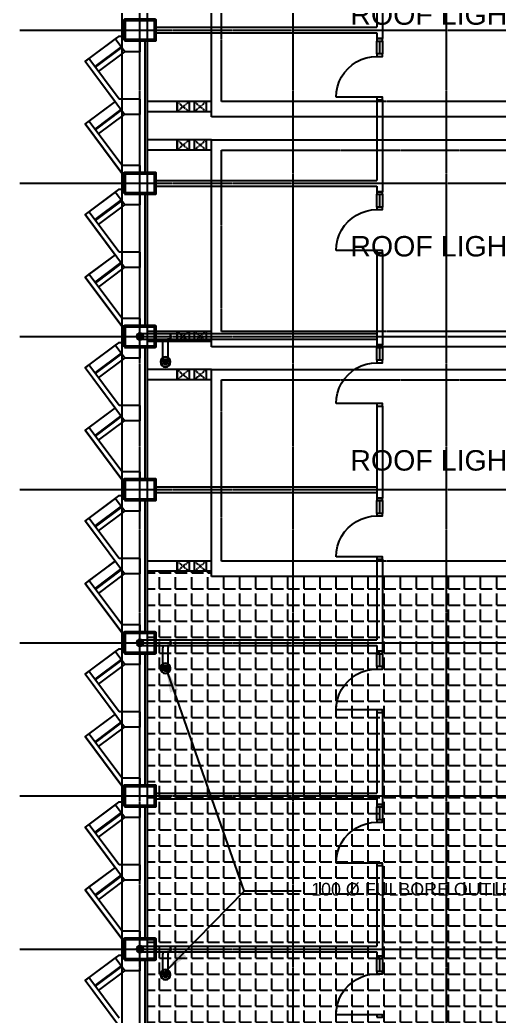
# Model space of a CAD drawing. Header units: millimetres. Extents: x -49883 to 118742, y -18440 to 67826.
# Drawn here: x -49883 to -40501, y 5465 to 24976 of the extents above; entities that cross this region are included whole.
import ezdxf

# ---------------------------------------------------------------- set-up
doc = ezdxf.new("R2010")
doc.units = ezdxf.units.MM
for name, pattern in [('PCENTRE', [50.8, 31.75, -6.35, 6.35, -6.35]), ('PCENTRE2', [28.575, 19.05, -3.175, 3.175, -3.175]), ('PDASHED', [19.05, 12.7, -6.35])]:
    doc.linetypes.add(name, pattern=pattern)
for name, color, linetype in [('Boundaries_and_building_grids', 140, 'PCENTRE2'), ('Fourth Floor - Hatch', 1, 'Continuous'), ('Fourth Floor - Roofs', 2, 'Continuous'), ('Fourth Floor - Structural Members', 5, 'Continuous'), ('Fourth Floor - Text and Leaders', 1, 'Continuous'), ('Third Floor - Curtain Walls', 1, 'Continuous'), ('Third Floor - Doors Windows and Openings', 1, 'Continuous'), ('Third Floor - Structural Members', 5, 'Continuous'), ('Third Floor - Walls', 3, 'Continuous')]:
    doc.layers.add(name, color=color, linetype=linetype)
doc.styles.add('Arial1', font='arial.ttf')
doc.dimstyles.new('ISO-25', dxfattribs={"dimtxt": 2.5, "dimasz": 2.5, "dimexe": 1.25, "dimexo": 0.625, "dimtad": 1, "dimtxsty": 'Standard', "dimcen": 2.5, "dimadec": 0, "dimazin": 0, "dimtfac": 1, "dimtmove": 0, "dimatfit": 3, "dimfxl": 1, "dimarcsym": 0})

# ---------------------------------------------------------------- blocks, each defined once
blk = doc.blocks.new('OffSetFullbore')
at = {"layer": 'Fourth Floor - Roofs', "linetype": 'Continuous'}
h = blk.add_hatch(dxfattribs=at)
h.set_pattern_fill('lines', color=256, scale=6.25, style=0)
h.set_pattern_definition([(0, (-14818.7696, 134.024), (0, 6.25), [])])
h.paths.add_polyline_path([(-550, -500, -1), (-450, -500, -1)])
at = {"layer": 'Fourth Floor - Roofs', "linetype": 'Continuous', "lineweight": -3}
for p, q in [((-600, 50), (0, 50)), ((-600, 50), (-600, -50)), ((-590, 50), (-590, -50)), ((-600, -50), (-541, -50)), ((-550, -500), (-550, -100)), ((-450, -500), (-450, -100)), ((0, -50), (-400, -50))]:
    blk.add_line(p, q, dxfattribs=at)
at = {"layer": 'Fourth Floor - Roofs', "linetype": 'Continuous'}
for radius in [100, 93.8, 50, 50]:
    blk.add_circle((-500, -500), radius, dxfattribs=at)
at = {"layer": 'Fourth Floor - Roofs', "linetype": 'Continuous', "lineweight": -3}
for centre, radius, start, end in [((0, 0), 50, 270, 90), ((-400, -100), 150, 160.5288, 180), ((-400, -100), 50, 90, 180)]:
    blk.add_arc(centre, radius, start, end, dxfattribs=at)
blk = doc.blocks.new('Roof Light')
at = {"layer": 'Fourth Floor - Roofs', "color": 1, "linetype": 'Continuous', "lineweight": -3}
for p, q in [((-10450, 3850), (-11700, 3850)), ((-11125, 3850), (-11125, 3650)), ((-10450, 3850), (-1250, 3850)), ((-10450, -200), (-10450, 3850)), ((-1250, 3850), (-1250, -200)), ((-1250, 3850), (0, 3850)), ((-575, 3850), (-575, 3650)), ((-10450, 3650), (-11700, 3650)), ((-1250, 3650), (0, 3650)), ((-10450, 100), (-11700, 100)), ((-11125, 100), (-11125, -100)), ((-1250, 100), (0, 100)), ((-575, 100), (-575, -100)), ((-10450, -100), (-11700, -100)), ((-1250, -100), (0, -100)), ((-1250, -200), (-10450, -200))]:
    blk.add_line(p, q, dxfattribs=at)
at = {"layer": 'Fourth Floor - Roofs', "color": 1, "linetype": 'PDASHED', "lineweight": -3}
for p, q in [((-11120, 3850), (-11120, 3650)), ((-10885, 3850), (-11120, 3650)), ((-11120, 3850), (-10885, 3650)), ((-10885, 3850), (-10885, 3650)), ((-10550, 3850), (-10785, 3650)), ((-10785, 3850), (-10785, 3650)), ((-10785, 3850), (-10550, 3650)), ((-10550, 3850), (-10550, 3650)), ((-1150, 3850), (-915, 3650)), ((-1150, 3850), (-1150, 3650)), ((-915, 3850), (-1150, 3650)), ((-915, 3850), (-915, 3650)), ((-580, 3850), (-815, 3650)), ((-815, 3850), (-580, 3650)), ((-815, 3850), (-815, 3650)), ((-580, 3850), (-580, 3650)), ((-11120, 100), (-11120, -100)), ((-10885, 100), (-11120, -100)), ((-11120, 100), (-10885, -100)), ((-10885, 100), (-10885, -100)), ((-10550, 100), (-10785, -100)), ((-10785, 100), (-10785, -100)), ((-10785, 100), (-10550, -100)), ((-10550, 100), (-10550, -100)), ((-915, 100), (-1150, -100)), ((-1150, 100), (-1150, -100)), ((-1150, 100), (-915, -100)), ((-915, 100), (-915, -100)), ((-815, 100), (-815, -100)), ((-815, 100), (-580, -100)), ((-580, 100), (-815, -100)), ((-580, 100), (-580, -100))]:
    blk.add_line(p, q, dxfattribs=at)
at = {"layer": 'Fourth Floor - Roofs', "color": 1, "linetype": 'PCENTRE', "lineweight": -3}
for p, q in [((-10250, 100), (-10250, 3650)), ((-10250, 3650), (-1450, 3650)), ((-1450, 3650), (-1450, 100)), ((-1450, 100), (-10250, 100))]:
    blk.add_line(p, q, dxfattribs=at)

msp = doc.modelspace()

# ---------------------------------------------------------------- hatches: boundary and pattern name
at = {"layer": 'Fourth Floor - Hatch', "linetype": 'Continuous'}
h = msp.add_hatch(dxfattribs=at)
h.set_pattern_fill('ANGLE', color=8, scale=45, style=0)
h.set_pattern_definition([(0, (0, 0), (0, 314.325), [228.6, -85.725]), (90, (0, 0), (-314.325, 2e-14), [228.6, -85.725])])
h.paths.add_polyline_path([(-47383, 14176), (-46133, 14176), (-46133, 14076), (-36933, 14076), (-36933, 14176), (-35683, 14176), (-35683, 12526), (-35293, 12526), (-35293, 8526), (-35683, 8526), (-35683, -3624), (-47383, -3624)])

# ---------------------------------------------------------------- linework, layer by layer
at = {"layer": 'Boundaries_and_building_grids', "color": 140, "linetype": 'PCENTRE', "lineweight": -3}
for p, q in [((-47533, -6274), (-47533, 67826)), ((-44533, -6274), (-44533, 67826)), ((-41533, -6274), (-41533, 67826)), ((-49883, 24776), (47817, 24776)), ((-49883, 21776), (47817, 21776)), ((-49883, 18776), (47817, 18776)), ((-49883, 15776), (47817, 15776)), ((-49883, 12776), (47817, 12776)), ((-49883, 9776), (47817, 9776)), ((-49883, 6776), (-33033, 6776))]:
    msp.add_line(p, q, dxfattribs=at)
at = {"layer": 'Fourth Floor - Roofs', "color": 3, "linetype": 'Continuous'}
msp.add_line((-47883, -4124, 13800), (-47883, 65676, 13800), dxfattribs=at)
at = {"layer": 'Fourth Floor - Roofs', "color": 3, "linetype": 'Continuous', "lineweight": -3}
msp.add_line((-47383, -3624, 13800), (-47383, 65176, 13800), dxfattribs=at)
at = {"layer": 'Fourth Floor - Roofs', "color": 1, "linetype": 'Continuous', "lineweight": -3, "elevation": 13800}
for points in [[(-47833, 24976), (-47833, 24653), (-47952, 24653), (-48604, 24167), (-48017, 23381), (-48608, 22939), (-47888, 21976), (-47833, 21976), (-47833, 21653), (-47952, 21653), (-48604, 21167), (-48021, 20378), (-48608, 19939), (-47888, 18976), (-47833, 18976), (-47833, 18653), (-47952, 18653), (-48604, 18167), (-48021, 17378), (-48608, 16939), (-47888, 15976), (-47833, 15976)], [(-47833, 15653), (-47952, 15653), (-48604, 15167), (-48017, 14381), (-48608, 13939), (-47888, 12976), (-47833, 12976), (-47833, 12653), (-47952, 12653), (-48604, 12167), (-48017, 11381), (-48608, 10939), (-47888, 9976), (-47833, 9976), (-47833, 9653), (-47952, 9653), (-48604, 9167), (-48021, 8378), (-48608, 7939), (-47888, 6976), (-47833, 6976), (-47833, 6653), (-47952, 6653), (-48604, 6167), (-48021, 5378)]]:
    msp.add_lwpolyline(points, dxfattribs=at)
at = {"layer": 'Fourth Floor - Structural Members', "color": 8, "linetype": 'Continuous', "lineweight": 50, "elevation": 13800}
for points in [[(-47833, 24576), (-47833, 24976), (-47233, 24976), (-47233, 24576), (-47833, 24576)], [(-47833, 21576), (-47833, 21976), (-47233, 21976), (-47233, 21576), (-47833, 21576)], [(-47833, 18576), (-47833, 18976), (-47233, 18976), (-47233, 18576), (-47833, 18576)], [(-47833, 15576), (-47833, 15976), (-47233, 15976), (-47233, 15576), (-47833, 15576)], [(-47833, 12576), (-47833, 12976), (-47233, 12976), (-47233, 12576), (-47833, 12576)], [(-47833, 9576), (-47833, 9976), (-47233, 9976), (-47233, 9576), (-47833, 9576)], [(-47833, 6576), (-47833, 6976), (-47233, 6976), (-47233, 6576), (-47833, 6576)]]:
    msp.add_lwpolyline(points, dxfattribs=at)
at = {"layer": 'Fourth Floor - Structural Members', "color": 8, "linetype": 'Continuous', "lineweight": 50}
for centre in [(-47533, 18776, 13800), (-47533, 12776, 13800), (-47533, 6776, 13800)]:
    msp.add_circle(centre, 50, dxfattribs=at)
at = {"layer": 'Third Floor - Curtain Walls', "color": 3, "linetype": 'Continuous'}
for p, q in [((-47952, 24653, 10350), (-48017, 24605, 10350)), ((-47828, 24353, 10350), (-48017, 24605, 10350)), ((-47833, 24653, 10350), (-47952, 24653, 10350)), ((-47533, 24576, 10350), (-47533, 24353, 10350)), ((-48533, 24219, 10350), (-48608, 24163, 10350)), ((-47939, 23426, 10350), (-48533, 24219, 10350)), ((-47533, 24353, 10350), (-47828, 24353, 10350)), ((-47833, 23126, 10350), (-48608, 24163, 10350)), ((-47533, 23426, 10350), (-47939, 23426, 10350)), ((-47533, 23426, 10350), (-47533, 23126, 10350)), ((-47533, 23126, 10350), (-47833, 23126, 10350)), ((-48533, 22995, 10350), (-48608, 22939, 10350)), ((-47888, 21976, 10350), (-48608, 22939, 10350)), ((-47883, 22126, 10350), (-48533, 22995, 10350)), ((-47533, 22126, 10350), (-47883, 22126, 10350)), ((-47533, 22126, 10350), (-47533, 21976, 10350)), ((-47433, 21976, 10350), (-47888, 21976, 10350)), ((-47952, 21653, 10350), (-48017, 21605, 10350)), ((-47828, 21353, 10350), (-48017, 21605, 10350)), ((-47833, 21653, 10350), (-47952, 21653, 10350)), ((-47533, 21576, 10350), (-47533, 21353, 10350)), ((-47533, 21353, 10350), (-47828, 21353, 10350)), ((-48533, 21219, 10350), (-48608, 21163, 10350)), ((-47833, 20126, 10350), (-48608, 21163, 10350)), ((-47939, 20426, 10350), (-48533, 21219, 10350)), ((-47533, 20426, 10350), (-47939, 20426, 10350)), ((-47533, 20426, 10350), (-47533, 20126, 10350)), ((-47533, 20126, 10350), (-47833, 20126, 10350)), ((-48533, 19995, 10350), (-48608, 19939, 10350)), ((-47888, 18976, 10350), (-48608, 19939, 10350)), ((-47883, 19126, 10350), (-48533, 19995, 10350)), ((-47533, 19126, 10350), (-47883, 19126, 10350)), ((-47533, 19126, 10350), (-47533, 18976, 10350)), ((-47433, 18976, 10350), (-47888, 18976, 10350)), ((-47952, 18653, 10350), (-48017, 18605, 10350)), ((-47828, 18353, 10350), (-48017, 18605, 10350)), ((-47833, 18653, 10350), (-47952, 18653, 10350)), ((-47533, 18576, 10350), (-47533, 18353, 10350)), ((-47533, 18353, 10350), (-47828, 18353, 10350)), ((-48533, 18219, 10350), (-48608, 18163, 10350)), ((-47833, 17126, 10350), (-48608, 18163, 10350)), ((-47939, 17426, 10350), (-48533, 18219, 10350)), ((-47533, 17426, 10350), (-47939, 17426, 10350)), ((-47533, 17426, 10350), (-47533, 17126, 10350)), ((-48533, 16995, 10350), (-48608, 16939, 10350)), ((-47883, 16126, 10350), (-48533, 16995, 10350)), ((-47533, 17126, 10350), (-47833, 17126, 10350)), ((-47888, 15976, 10350), (-48608, 16939, 10350)), ((-47533, 16126, 10350), (-47883, 16126, 10350)), ((-47533, 16126, 10350), (-47533, 15976, 10350)), ((-47433, 15976, 10350), (-47888, 15976, 10350)), ((-47952, 15653, 10350), (-48017, 15605, 10350)), ((-47833, 15653, 10350), (-47952, 15653, 10350)), ((-47828, 15353, 10350), (-48017, 15605, 10350)), ((-47533, 15576, 10350), (-47533, 15353, 10350)), ((-48533, 15219, 10350), (-48608, 15163, 10350)), ((-47939, 14426, 10350), (-48533, 15219, 10350)), ((-47533, 15353, 10350), (-47828, 15353, 10350)), ((-47833, 14126, 10350), (-48608, 15163, 10350)), ((-47533, 14426, 10350), (-47939, 14426, 10350)), ((-47533, 14426, 10350), (-47533, 14126, 10350)), ((-47533, 14126, 10350), (-47833, 14126, 10350)), ((-48533, 13995, 10350), (-48608, 13939, 10350)), ((-47888, 12976, 10350), (-48608, 13939, 10350)), ((-47883, 13126, 10350), (-48533, 13995, 10350)), ((-47533, 13126, 10350), (-47883, 13126, 10350)), ((-47533, 13126, 10350), (-47533, 12976, 10350)), ((-47433, 12976, 10350), (-47888, 12976, 10350)), ((-47952, 12653, 10350), (-48017, 12605, 10350)), ((-47828, 12353, 10350), (-48017, 12605, 10350)), ((-47833, 12653, 10350), (-47952, 12653, 10350)), ((-47533, 12576, 10350), (-47533, 12353, 10350)), ((-47533, 12353, 10350), (-47828, 12353, 10350)), ((-48533, 12219, 10350), (-48608, 12163, 10350)), ((-47833, 11126, 10350), (-48608, 12163, 10350)), ((-47939, 11426, 10350), (-48533, 12219, 10350)), ((-47533, 11426, 10350), (-47939, 11426, 10350)), ((-47533, 11426, 10350), (-47533, 11126, 10350)), ((-47533, 11126, 10350), (-47833, 11126, 10350)), ((-48533, 10995, 10350), (-48608, 10939, 10350)), ((-47888, 9976, 10350), (-48608, 10939, 10350)), ((-47883, 10126, 10350), (-48533, 10995, 10350)), ((-47433, 9976, 10350), (-47888, 9976, 10350)), ((-47533, 10126, 10350), (-47883, 10126, 10350)), ((-47533, 10126, 10350), (-47533, 9976, 10350)), ((-47952, 9653, 10350), (-48017, 9605, 10350)), ((-47828, 9353, 10350), (-48017, 9605, 10350)), ((-47833, 9653, 10350), (-47952, 9653, 10350)), ((-47533, 9576, 10350), (-47533, 9353, 10350)), ((-48533, 9219, 10350), (-48608, 9163, 10350)), ((-47939, 8426, 10350), (-48533, 9219, 10350)), ((-47533, 9353, 10350), (-47828, 9353, 10350)), ((-47833, 8126, 10350), (-48608, 9163, 10350)), ((-47533, 8426, 10350), (-47939, 8426, 10350)), ((-47533, 8426, 10350), (-47533, 8126, 10350)), ((-47533, 8126, 10350), (-47833, 8126, 10350)), ((-48533, 7995, 10350), (-48608, 7939, 10350)), ((-47888, 6976, 10350), (-48608, 7939, 10350)), ((-47883, 7126, 10350), (-48533, 7995, 10350)), ((-47533, 7126, 10350), (-47883, 7126, 10350)), ((-47533, 7126, 10350), (-47533, 6976, 10350)), ((-47433, 6976, 10350), (-47888, 6976, 10350)), ((-47952, 6653, 10350), (-48017, 6605, 10350)), ((-47833, 6653, 10350), (-47952, 6653, 10350)), ((-47828, 6353, 10350), (-48017, 6605, 10350)), ((-47533, 6576, 10350), (-47533, 6353, 10350)), ((-47533, 6353, 10350), (-47828, 6353, 10350)), ((-48533, 6219, 10350), (-48608, 6163, 10350)), ((-47833, 5126, 10350), (-48608, 6163, 10350)), ((-47939, 5426, 10350), (-48533, 6219, 10350))]:
    msp.add_line(p, q, dxfattribs=at)
at = {"layer": 'Third Floor - Curtain Walls', "color": 3, "linetype": 'Continuous', "elevation": 10350}
for points in [[(-47433, 21976), (-47433, 24576), (-47833, 24576), (-47833, 24653)], [(-47433, 18976), (-47433, 21576), (-47833, 21576), (-47833, 21653)], [(-47433, 15976), (-47433, 18576), (-47833, 18576), (-47833, 18653)], [(-47433, 12976), (-47433, 15576), (-47833, 15576), (-47833, 15653)], [(-47433, 9976), (-47433, 12576), (-47833, 12576), (-47833, 12653)], [(-47433, 6976), (-47433, 9576), (-47833, 9576), (-47833, 9653)], [(-47433, 3976), (-47433, 6576), (-47833, 6576), (-47833, 6653)]]:
    msp.add_lwpolyline(points, dxfattribs=at)
at = {"layer": 'Third Floor - Doors Windows and Openings', "color": 1, "linetype": 'Continuous'}
for p, q in [((-48017, 24605, 10350), (-48533, 24219, 10350)), ((-47900, 24449, 10350), (-48416, 24064, 10350)), ((-48404, 24048, 10350), (-47888, 24433, 10350)), ((-48345, 23967, 10350), (-47828, 24353, 10350)), ((-48021, 23378, 10350), (-48533, 22995, 10350)), ((-47905, 23222, 10350), (-48416, 22839, 10350)), ((-48404, 22823, 10350), (-47893, 23206, 10350)), ((-48344, 22743, 10350), (-47833, 23126, 10350)), ((-48017, 21605, 10350), (-48533, 21219, 10350)), ((-47900, 21449, 10350), (-48416, 21064, 10350)), ((-48404, 21048, 10350), (-47888, 21433, 10350)), ((-48345, 20967, 10350), (-47828, 21353, 10350)), ((-48021, 20378, 10350), (-48533, 19995, 10350)), ((-47905, 20222, 10350), (-48416, 19839, 10350)), ((-48404, 19823, 10350), (-47893, 20206, 10350)), ((-48344, 19743, 10350), (-47833, 20126, 10350)), ((-48017, 18605, 10350), (-48533, 18219, 10350)), ((-47900, 18449, 10350), (-48416, 18064, 10350)), ((-48404, 18048, 10350), (-47888, 18433, 10350)), ((-48345, 17967, 10350), (-47828, 18353, 10350)), ((-48021, 17378, 10350), (-48533, 16995, 10350)), ((-47905, 17222, 10350), (-48416, 16839, 10350)), ((-48404, 16823, 10350), (-47893, 17206, 10350)), ((-48344, 16743, 10350), (-47833, 17126, 10350)), ((-48017, 15605, 10350), (-48533, 15219, 10350)), ((-47900, 15449, 10350), (-48416, 15064, 10350)), ((-48404, 15048, 10350), (-47888, 15433, 10350)), ((-48345, 14967, 10350), (-47828, 15353, 10350)), ((-48021, 14378, 10350), (-48533, 13995, 10350)), ((-47905, 14222, 10350), (-48416, 13839, 10350)), ((-48404, 13823, 10350), (-47893, 14206, 10350)), ((-48344, 13743, 10350), (-47833, 14126, 10350)), ((-47533, 13126, 10350), (-47883, 13126, 10350)), ((-48017, 12605, 10350), (-48533, 12219, 10350)), ((-47900, 12449, 10350), (-48416, 12064, 10350)), ((-48404, 12048, 10350), (-47888, 12433, 10350)), ((-48345, 11967, 10350), (-47828, 12353, 10350)), ((-48021, 11378, 10350), (-48533, 10995, 10350)), ((-47905, 11222, 10350), (-48416, 10839, 10350)), ((-48404, 10823, 10350), (-47893, 11206, 10350)), ((-48344, 10743, 10350), (-47833, 11126, 10350)), ((-48017, 9605, 10350), (-48533, 9219, 10350)), ((-47900, 9449, 10350), (-48416, 9064, 10350)), ((-48404, 9048, 10350), (-47888, 9433, 10350)), ((-48345, 8967, 10350), (-47828, 9353, 10350)), ((-48021, 8378, 10350), (-48533, 7995, 10350)), ((-47905, 8222, 10350), (-48416, 7839, 10350)), ((-48404, 7823, 10350), (-47893, 8206, 10350)), ((-48344, 7743, 10350), (-47833, 8126, 10350)), ((-48017, 6605, 10350), (-48533, 6219, 10350)), ((-47900, 6449, 10350), (-48416, 6064, 10350)), ((-48404, 6048, 10350), (-47888, 6433, 10350)), ((-48345, 5967, 10350), (-47828, 6353, 10350))]:
    msp.add_line(p, q, dxfattribs=at)
at = {"layer": 'Third Floor - Doors Windows and Openings', "linetype": 'Continuous'}
for p, q in [((-42893, 24311, 10350), (-42893, 24561, 10350)), ((-42843, 24561, 10350), (-42843, 24311, 10350)), ((-42833, 24311, 10350), (-42833, 24561, 10350)), ((-42783, 24561, 10350), (-42783, 24311, 10350)), ((-42893, 23461, 10350), (-43693, 23461, 10350)), ((-42893, 21311, 10350), (-42893, 21561, 10350)), ((-42843, 21561, 10350), (-42843, 21311, 10350)), ((-42833, 21311, 10350), (-42833, 21561, 10350)), ((-42783, 21561, 10350), (-42783, 21311, 10350)), ((-42893, 20461, 10350), (-43693, 20461, 10350)), ((-42893, 18311, 10350), (-42893, 18561, 10350)), ((-42843, 18561, 10350), (-42843, 18311, 10350)), ((-42833, 18311, 10350), (-42833, 18561, 10350)), ((-42783, 18561, 10350), (-42783, 18311, 10350)), ((-42893, 17461, 10350), (-43693, 17461, 10350)), ((-42893, 15311, 10350), (-42893, 15561, 10350)), ((-42843, 15561, 10350), (-42843, 15311, 10350)), ((-42833, 15311, 10350), (-42833, 15561, 10350)), ((-42783, 15561, 10350), (-42783, 15311, 10350)), ((-42893, 14461, 10350), (-43693, 14461, 10350)), ((-42893, 12311, 10350), (-42893, 12561, 10350)), ((-42843, 12561, 10350), (-42843, 12311, 10350)), ((-42833, 12311, 10350), (-42833, 12561, 10350)), ((-42783, 12561, 10350), (-42783, 12311, 10350)), ((-42893, 11461, 10350), (-43693, 11461, 10350)), ((-42893, 9311, 10350), (-42893, 9561, 10350)), ((-42843, 9561, 10350), (-42843, 9311, 10350)), ((-42833, 9311, 10350), (-42833, 9561, 10350)), ((-42783, 9561, 10350), (-42783, 9311, 10350)), ((-42893, 8461, 10350), (-43693, 8461, 10350)), ((-42893, 6341, 10350), (-42893, 6591, 10350)), ((-42843, 6591, 10350), (-42843, 6341, 10350)), ((-42833, 6341, 10350), (-42833, 6591, 10350)), ((-42783, 6591, 10350), (-42783, 6341, 10350)), ((-42893, 5491, 10350), (-43693, 5491, 10350))]:
    msp.add_line(p, q, dxfattribs=at)
at = {"layer": 'Third Floor - Doors Windows and Openings'}
for p, q in [((-43293, 24154, 10350), (-43199, 24200, 10350)), ((-43199, 24200, 10350), (-43100, 24233, 10350)), ((-43100, 24233, 10350), (-42997, 24254, 10350)), ((-42997, 24254, 10350), (-42893, 24261, 10350)), ((-43527, 23948, 10350), (-43458, 24026, 10350)), ((-43458, 24026, 10350), (-43380, 24095, 10350)), ((-43380, 24095, 10350), (-43293, 24154, 10350)), ((-43632, 23767, 10350), (-43586, 23861, 10350)), ((-43586, 23861, 10350), (-43527, 23948, 10350)), ((-43686, 23565, 10350), (-43666, 23668, 10350)), ((-43666, 23668, 10350), (-43632, 23767, 10350)), ((-43693, 23461, 10350), (-43686, 23565, 10350)), ((-43458, 21026, 10350), (-43380, 21095, 10350)), ((-43380, 21095, 10350), (-43293, 21154, 10350)), ((-43293, 21154, 10350), (-43199, 21200, 10350)), ((-43199, 21200, 10350), (-43100, 21233, 10350)), ((-43100, 21233, 10350), (-42997, 21254, 10350)), ((-42997, 21254, 10350), (-42893, 21261, 10350)), ((-43586, 20861, 10350), (-43527, 20948, 10350)), ((-43527, 20948, 10350), (-43458, 21026, 10350)), ((-43666, 20668, 10350), (-43632, 20767, 10350)), ((-43632, 20767, 10350), (-43586, 20861, 10350)), ((-43693, 20461, 10350), (-43686, 20565, 10350)), ((-43686, 20565, 10350), (-43666, 20668, 10350)), ((-43380, 18095, 10350), (-43293, 18154, 10350)), ((-43293, 18154, 10350), (-43199, 18200, 10350)), ((-43199, 18200, 10350), (-43100, 18233, 10350)), ((-43100, 18233, 10350), (-42997, 18254, 10350)), ((-42997, 18254, 10350), (-42893, 18261, 10350)), ((-43527, 17948, 10350), (-43458, 18026, 10350)), ((-43458, 18026, 10350), (-43380, 18095, 10350)), ((-43666, 17668, 10350), (-43632, 17767, 10350)), ((-43632, 17767, 10350), (-43586, 17861, 10350)), ((-43586, 17861, 10350), (-43527, 17948, 10350)), ((-43693, 17461, 10350), (-43686, 17565, 10350)), ((-43686, 17565, 10350), (-43666, 17668, 10350)), ((-43199, 15200, 10350), (-43100, 15233, 10350)), ((-43100, 15233, 10350), (-42997, 15254, 10350)), ((-42997, 15254, 10350), (-42893, 15261, 10350)), ((-43527, 14948, 10350), (-43458, 15026, 10350)), ((-43458, 15026, 10350), (-43380, 15095, 10350)), ((-43380, 15095, 10350), (-43293, 15154, 10350)), ((-43293, 15154, 10350), (-43199, 15200, 10350)), ((-43632, 14767, 10350), (-43586, 14861, 10350)), ((-43586, 14861, 10350), (-43527, 14948, 10350)), ((-43686, 14565, 10350), (-43666, 14668, 10350)), ((-43666, 14668, 10350), (-43632, 14767, 10350)), ((-43693, 14461, 10350), (-43686, 14565, 10350)), ((-43380, 12095, 10350), (-43293, 12154, 10350)), ((-43293, 12154, 10350), (-43199, 12200, 10350)), ((-43199, 12200, 10350), (-43100, 12233, 10350)), ((-43100, 12233, 10350), (-42997, 12254, 10350)), ((-42997, 12254, 10350), (-42893, 12261, 10350)), ((-43586, 11861, 10350), (-43527, 11948, 10350)), ((-43527, 11948, 10350), (-43458, 12026, 10350)), ((-43458, 12026, 10350), (-43380, 12095, 10350)), ((-43666, 11668, 10350), (-43632, 11767, 10350)), ((-43632, 11767, 10350), (-43586, 11861, 10350)), ((-43693, 11461, 10350), (-43686, 11565, 10350)), ((-43686, 11565, 10350), (-43666, 11668, 10350)), ((-43293, 9154, 10350), (-43199, 9200, 10350)), ((-43199, 9200, 10350), (-43100, 9233, 10350)), ((-43100, 9233, 10350), (-42997, 9254, 10350)), ((-42997, 9254, 10350), (-42893, 9261, 10350)), ((-43527, 8948, 10350), (-43458, 9026, 10350)), ((-43458, 9026, 10350), (-43380, 9095, 10350)), ((-43380, 9095, 10350), (-43293, 9154, 10350)), ((-43632, 8767, 10350), (-43586, 8861, 10350)), ((-43586, 8861, 10350), (-43527, 8948, 10350)), ((-43686, 8565, 10350), (-43666, 8668, 10350)), ((-43666, 8668, 10350), (-43632, 8767, 10350)), ((-43693, 8461, 10350), (-43686, 8565, 10350)), ((-43199, 6230, 10350), (-43100, 6263, 10350)), ((-43100, 6263, 10350), (-42997, 6284, 10350)), ((-42997, 6284, 10350), (-42893, 6291, 10350)), ((-43527, 5978, 10350), (-43458, 6056, 10350)), ((-43458, 6056, 10350), (-43380, 6125, 10350)), ((-43380, 6125, 10350), (-43293, 6184, 10350)), ((-43293, 6184, 10350), (-43199, 6230, 10350)), ((-43632, 5797, 10350), (-43586, 5891, 10350)), ((-43586, 5891, 10350), (-43527, 5978, 10350)), ((-43686, 5595, 10350), (-43666, 5698, 10350)), ((-43666, 5698, 10350), (-43632, 5797, 10350)), ((-43693, 5491, 10350), (-43686, 5595, 10350))]:
    msp.add_line(p, q, dxfattribs=at)
at = {"layer": 'Third Floor - Doors Windows and Openings', "linetype": 'Continuous', "elevation": 10350}
for points in [[(-42893, 24561), (-42783, 24561), (-42783, 24611), (-42893, 24611), (-42893, 24561)], [(-42893, 24261), (-42783, 24261), (-42783, 24311), (-42893, 24311), (-42893, 24261)], [(-42893, 23411), (-42783, 23411), (-42783, 23461), (-42893, 23461), (-42893, 23411)], [(-42893, 21561), (-42783, 21561), (-42783, 21611), (-42893, 21611), (-42893, 21561)], [(-42893, 21261), (-42783, 21261), (-42783, 21311), (-42893, 21311), (-42893, 21261)], [(-42893, 20411), (-42783, 20411), (-42783, 20461), (-42893, 20461), (-42893, 20411)], [(-42893, 18561), (-42783, 18561), (-42783, 18611), (-42893, 18611), (-42893, 18561)], [(-42893, 18261), (-42783, 18261), (-42783, 18311), (-42893, 18311), (-42893, 18261)], [(-42893, 17411), (-42783, 17411), (-42783, 17461), (-42893, 17461), (-42893, 17411)], [(-42893, 15561), (-42783, 15561), (-42783, 15611), (-42893, 15611), (-42893, 15561)], [(-42893, 15261), (-42783, 15261), (-42783, 15311), (-42893, 15311), (-42893, 15261)], [(-42893, 14411), (-42783, 14411), (-42783, 14461), (-42893, 14461), (-42893, 14411)], [(-42893, 12561), (-42783, 12561), (-42783, 12611), (-42893, 12611), (-42893, 12561)], [(-42893, 12261), (-42783, 12261), (-42783, 12311), (-42893, 12311), (-42893, 12261)], [(-42893, 11411), (-42783, 11411), (-42783, 11461), (-42893, 11461), (-42893, 11411)], [(-42893, 9561), (-42783, 9561), (-42783, 9611), (-42893, 9611), (-42893, 9561)], [(-42893, 9261), (-42783, 9261), (-42783, 9311), (-42893, 9311), (-42893, 9261)], [(-42893, 8411), (-42783, 8411), (-42783, 8461), (-42893, 8461), (-42893, 8411)], [(-42893, 6591), (-42783, 6591), (-42783, 6641), (-42893, 6641), (-42893, 6591)], [(-42893, 6291), (-42783, 6291), (-42783, 6341), (-42893, 6341), (-42893, 6291)], [(-42893, 5441), (-42783, 5441), (-42783, 5491), (-42893, 5491), (-42893, 5441)]]:
    msp.add_lwpolyline(points, dxfattribs=at)
at = {"layer": 'Third Floor - Structural Members', "color": 5, "linetype": 'Continuous', "elevation": 10350}
for points in [[(-47833, 24576), (-47833, 24976), (-47233, 24976), (-47233, 24576), (-47833, 24576)], [(-47833, 21576), (-47833, 21976), (-47233, 21976), (-47233, 21576), (-47833, 21576)], [(-47833, 18576), (-47833, 18976), (-47233, 18976), (-47233, 18576), (-47833, 18576)], [(-47833, 15576), (-47833, 15976), (-47233, 15976), (-47233, 15576), (-47833, 15576)], [(-47833, 12576), (-47833, 12976), (-47233, 12976), (-47233, 12576), (-47833, 12576)], [(-47833, 9576), (-47833, 9976), (-47233, 9976), (-47233, 9576), (-47833, 9576)], [(-47833, 6576), (-47833, 6976), (-47233, 6976), (-47233, 6576), (-47833, 6576)]]:
    msp.add_lwpolyline(points, dxfattribs=at)
at = {"layer": 'Third Floor - Structural Members', "color": 5, "linetype": 'Continuous', "lineweight": -3}
for centre in [(-47533, 18776, 10350), (-47533, 12776, 10350), (-47533, 6776, 10350)]:
    msp.add_circle(centre, 50, dxfattribs=at)
at = {"layer": 'Third Floor - Walls', "color": 2, "linetype": 'Continuous'}
for p, q in [((-42893, 26411, 10350), (-42893, 24831, 10350)), ((-42783, 26411, 10350), (-42783, 24611, 10350)), ((-47233, 24721, 10350), (-47233, 24831, 10350)), ((-47233, 24831, 10350), (-42893, 24831, 10350)), ((-47233, 24721, 10350), (-42893, 24721, 10350)), ((-42893, 24721, 10350), (-42893, 24611, 10350)), ((-42893, 24611, 10350), (-42783, 24611, 10350)), ((-42893, 23411, 10350), (-42783, 23411, 10350)), ((-42893, 23411, 10350), (-42893, 21831, 10350)), ((-42783, 23411, 10350), (-42783, 21611, 10350)), ((-47233, 21831, 10350), (-42893, 21831, 10350)), ((-47233, 21721, 10350), (-47233, 21831, 10350)), ((-47233, 21721, 10350), (-42893, 21721, 10350)), ((-42893, 21721, 10350), (-42893, 21611, 10350)), ((-42893, 21611, 10350), (-42783, 21611, 10350)), ((-42893, 20411, 10350), (-42783, 20411, 10350)), ((-42893, 20411, 10350), (-42893, 18611, 10350)), ((-42783, 20411, 10350), (-42783, 18611, 10350)), ((-47233, 18831, 10350), (-42893, 18831, 10350)), ((-47233, 18721, 10350), (-47233, 18831, 10350)), ((-47233, 18721, 10350), (-42893, 18721, 10350)), ((-42893, 18611, 10350), (-42783, 18611, 10350)), ((-42893, 17411, 10350), (-42783, 17411, 10350)), ((-42893, 17411, 10350), (-42893, 17221, 10350)), ((-42783, 17411, 10350), (-42783, 15611, 10350)), ((-42893, 17221, 10350), (-42893, 15611, 10350)), ((-47233, 15831, 10350), (-42893, 15831, 10350)), ((-47233, 15721, 10350), (-47233, 15831, 10350)), ((-47233, 15721, 10350), (-42893, 15721, 10350)), ((-42893, 15611, 10350), (-42783, 15611, 10350)), ((-42893, 14411, 10350), (-42783, 14411, 10350)), ((-42893, 14411, 10350), (-42893, 12831, 10350)), ((-42783, 14411, 10350), (-42783, 12611, 10350)), ((-47233, 12831, 10350), (-42893, 12831, 10350)), ((-47233, 12721, 10350), (-47233, 12831, 10350)), ((-47233, 12721, 10350), (-42893, 12721, 10350)), ((-42893, 12721, 10350), (-42893, 12611, 10350)), ((-42893, 12611, 10350), (-42783, 12611, 10350)), ((-42893, 11411, 10350), (-42783, 11411, 10350)), ((-42893, 11411, 10350), (-42893, 9831, 10350)), ((-42783, 11411, 10350), (-42783, 9611, 10350)), ((-47233, 9721, 10350), (-47233, 9831, 10350)), ((-47233, 9831, 10350), (-42893, 9831, 10350)), ((-42783, 9831, 10350), (-42783, 9721, 10350)), ((-47233, 9721, 10350), (-42893, 9721, 10350)), ((-42893, 9721, 10350), (-42893, 9611, 10350)), ((-42893, 9611, 10350), (-42783, 9611, 10350)), ((-42893, 8411, 10350), (-42783, 8411, 10350)), ((-42893, 8411, 10350), (-42893, 6831, 10350)), ((-42783, 8411, 10350), (-42783, 6641, 10350)), ((-47233, 6721, 10350), (-47233, 6831, 10350)), ((-47233, 6831, 10350), (-42893, 6831, 10350)), ((-47233, 6721, 10350), (-42893, 6721, 10350)), ((-42893, 6721, 10350), (-42893, 6641, 10350)), ((-42893, 6641, 10350), (-42783, 6641, 10350))]:
    msp.add_line(p, q, dxfattribs=at)

# ---------------------------------------------------------------- block references
at = {"layer": 'Fourth Floor - Roofs', "color": 1, "linetype": 'PDASHED', "lineweight": -3}
for p in [(-35683, 23276, 13800), (-35683, 18776, 13800), (-35683, 14276, 13800)]:
    msp.add_blockref('Roof Light', p, dxfattribs=at)
at = {"layer": 'Fourth Floor - Roofs', "color": 1, "linetype": 'Continuous', "lineweight": -3, "xscale": -1}
for p in [(-47533, 18776, 13800), (-47533, 12776, 13800), (-47533, 6776, 13800)]:
    msp.add_blockref('OffSetFullbore', p, dxfattribs=at)

# ---------------------------------------------------------------- texts
at = {"layer": 'Fourth Floor - Text and Leaders', "color": 1, "linetype": 'Continuous', "char_height": 400, "attachment_point": 1, "style": 'Arial1'}
for insert in [(-43413, 25281, 13800), (-43413, 20743, 13800), (-43413, 16549, 13800)]:
    msp.add_mtext('ROOF LIGHT', dxfattribs=dict(at, insert=insert))
at = {"layer": 'Fourth Floor - Text and Leaders', "color": 2, "insert": (-44180, 8074, 13800), "char_height": 250, "attachment_point": 1, "style": 'Arial1'}
msp.add_mtext('100 Ø FULBORE OUTLET AND RW DOWN PIPE', dxfattribs=at)

# ---------------------------------------------------------------- leaders
at = {"layer": 'Fourth Floor - Text and Leaders', "color": 5, "linetype": 'Continuous', "lineweight": -3}
for points in [[(-47030, 12301, 13800), (-45496, 7919, 13800), (-44376, 7919, 13800)], [(-47033, 6335, 13800), (-45487, 7919, 13800)]]:
    msp.add_leader(points, dimstyle='ISO-25', override={"dimscale": 1, "dimasz": 500, "dimclrd": 1}, dxfattribs=at)

doc.saveas('drawing.dxf')
